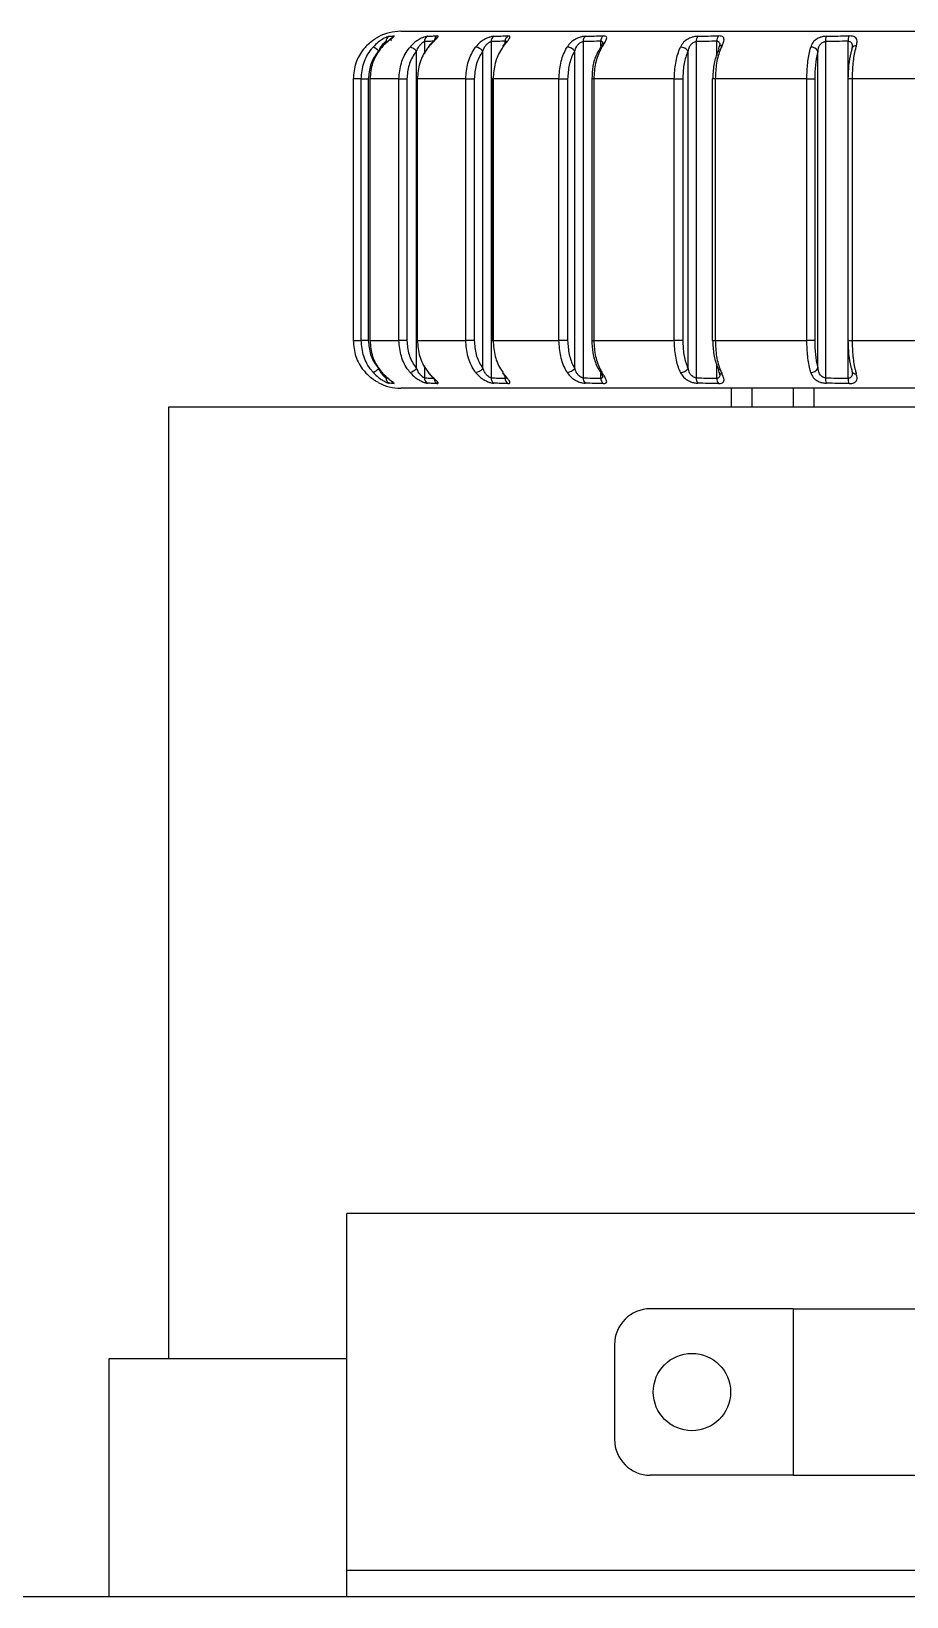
# Model space of a CAD drawing. Header units: millimetres. Extents: x -2889 to 8174, y 2447 to 8478.
# Drawn here: x 1563.32 to 1570.68, y 3400.42 to 3413.58 of the extents above; entities that cross this region are included whole.
import ezdxf

# ---------------------------------------------------------------- set-up
doc = ezdxf.new("R2010")
doc.units = ezdxf.units.MM

msp = doc.modelspace()

# ---------------------------------------------------------------- linework, layer by layer
at = {"color": 8, "linetype": 'Continuous', "lineweight": 25}
for p, q in [((1566.316, 3413.49), (1566.301, 3413.489)), ((1566.626, 3413.489), (1566.626, 3413.386)), ((1567.305, 3413.477), (1567.305, 3413.491)), ((1568.108, 3413.449), (1568.108, 3413.491)), ((1569.083, 3413.369), (1569.083, 3413.491)), ((1570.186, 3413.175), (1570.186, 3413.491)), ((1568.049, 3413.175), (1568.032, 3413.175)), ((1569.07, 3413.175), (1569.045, 3413.175)), ((1570.22, 3413.175), (1570.185, 3413.175)), ((1568.032, 3410.975), (1568.049, 3410.975)), ((1569.045, 3410.975), (1569.07, 3410.975)), ((1570.185, 3410.975), (1570.22, 3410.975)), ((1570.186, 3410.659), (1570.186, 3410.975)), ((1566.626, 3410.764), (1566.626, 3410.662)), ((1569.083, 3410.659), (1569.083, 3410.781)), ((1566.301, 3410.674), (1566.301, 3410.662)), ((1566.301, 3410.662), (1566.317, 3410.66)), ((1567.305, 3410.659), (1567.305, 3410.673)), ((1568.108, 3410.659), (1568.108, 3410.701))]:
    msp.add_line(p, q, dxfattribs=at)
at = {"color": 7, "linetype": 'Continuous', "lineweight": 25}
for p, q in [((1566.426, 3413.575), (1577.626, 3413.575)), ((1567.187, 3413.489), (1567.187, 3410.662)), ((1567.96, 3413.489), (1567.96, 3410.662)), ((1568.91, 3413.489), (1568.91, 3410.662)), ((1569.996, 3413.489), (1569.996, 3410.662)), ((1566.56, 3410.741), (1566.56, 3413.409)), ((1567.117, 3410.741), (1567.117, 3413.409)), ((1567.889, 3410.741), (1567.889, 3413.409)), ((1568.842, 3410.741), (1568.842, 3413.409)), ((1569.933, 3410.741), (1569.933, 3413.409)), ((1566.094, 3413.175), (1566.027, 3413.175)), ((1566.027, 3413.175), (1566.027, 3410.975)), ((1566.094, 3413.175), (1566.154, 3413.175)), ((1566.094, 3410.975), (1566.094, 3413.175)), ((1566.154, 3413.175), (1566.154, 3410.975)), ((1566.167, 3413.175), (1566.167, 3410.975)), ((1566.168, 3413.175), (1566.167, 3413.175)), ((1566.411, 3413.175), (1566.168, 3413.175)), ((1566.168, 3413.175), (1566.168, 3410.975)), ((1566.411, 3413.175), (1566.478, 3413.175)), ((1566.411, 3410.975), (1566.411, 3413.175)), ((1566.478, 3413.175), (1566.478, 3410.975)), ((1566.561, 3413.175), (1566.561, 3410.975)), ((1566.566, 3413.175), (1566.561, 3413.175)), ((1566.973, 3413.175), (1566.566, 3413.175)), ((1566.566, 3413.175), (1566.566, 3410.975)), ((1566.973, 3413.175), (1567.045, 3413.175)), ((1566.973, 3410.975), (1566.973, 3413.175)), ((1567.045, 3413.175), (1567.045, 3410.975)), ((1567.192, 3413.175), (1567.192, 3410.975)), ((1567.202, 3413.175), (1567.192, 3413.175)), ((1567.756, 3413.175), (1567.202, 3413.175)), ((1567.202, 3413.175), (1567.202, 3410.975)), ((1567.756, 3413.175), (1567.829, 3413.175)), ((1567.756, 3410.975), (1567.756, 3413.175)), ((1567.829, 3413.175), (1567.829, 3410.975)), ((1568.032, 3413.175), (1568.032, 3410.975)), ((1568.033, 3413.176), (1568.033, 3413.175)), ((1568.726, 3413.175), (1568.049, 3413.175)), ((1568.049, 3413.175), (1568.049, 3410.975)), ((1568.726, 3413.175), (1568.797, 3413.175)), ((1568.726, 3410.975), (1568.726, 3413.175)), ((1568.797, 3413.175), (1568.797, 3410.975)), ((1569.045, 3413.175), (1569.045, 3410.975)), ((1569.84, 3413.175), (1569.07, 3413.175)), ((1569.07, 3413.175), (1569.07, 3410.975)), ((1569.84, 3413.175), (1569.906, 3413.175)), ((1569.84, 3410.975), (1569.84, 3413.175)), ((1569.906, 3413.175), (1569.906, 3410.975)), ((1570.185, 3413.175), (1570.185, 3410.975)), ((1570.185, 3413.175), (1570.188, 3413.175)), ((1571.049, 3413.175), (1570.22, 3413.175)), ((1570.22, 3413.175), (1570.22, 3410.975)), ((1566.027, 3410.975), (1566.094, 3410.975)), ((1566.154, 3410.975), (1566.094, 3410.975)), ((1566.167, 3410.975), (1566.168, 3410.975)), ((1566.168, 3410.975), (1566.411, 3410.975)), ((1566.478, 3410.975), (1566.411, 3410.975)), ((1566.561, 3410.975), (1566.566, 3410.975)), ((1566.566, 3410.975), (1566.973, 3410.975)), ((1567.045, 3410.975), (1566.973, 3410.975)), ((1567.192, 3410.975), (1567.202, 3410.975)), ((1567.202, 3410.975), (1567.756, 3410.975)), ((1567.829, 3410.975), (1567.756, 3410.975)), ((1568.049, 3410.975), (1568.726, 3410.975)), ((1568.797, 3410.975), (1568.726, 3410.975)), ((1569.07, 3410.975), (1569.84, 3410.975)), ((1569.906, 3410.975), (1569.84, 3410.975)), ((1570.188, 3410.975), (1570.185, 3410.975)), ((1570.22, 3410.975), (1571.049, 3410.975)), ((1577.626, 3410.575), (1566.426, 3410.575)), ((1569.205, 3410.575), (1569.205, 3410.415)), ((1569.378, 3410.575), (1569.378, 3410.415)), ((1569.725, 3410.575), (1569.725, 3410.415)), ((1569.898, 3410.575), (1569.898, 3410.415)), ((1564.474, 3410.415), (1564.474, 3402.415)), ((1629.474, 3410.415), (1564.474, 3410.415)), ((1565.974, 3402.415), (1565.974, 3403.636)), ((1570.974, 3403.636), (1565.974, 3403.636)), ((1569.724, 3402.836), (1568.524, 3402.836)), ((1569.724, 3402.836), (1569.724, 3401.436)), ((1569.724, 3402.836), (1574.224, 3402.836)), ((1568.224, 3402.536), (1568.224, 3401.736)), ((1563.974, 3402.415), (1563.974, 3400.415)), ((1565.974, 3402.415), (1563.974, 3402.415)), ((1565.974, 3400.415), (1565.974, 3402.415)), ((1569.724, 3401.436), (1568.524, 3401.436)), ((1569.724, 3401.436), (1574.224, 3401.436)), ((1571.174, 3400.636), (1565.974, 3400.636)), ((1593.738, 3400.415), (1539.74, 3400.415))]:
    msp.add_line(p, q, dxfattribs=at)
at = {"color": 7, "linetype": 'Continuous', "lineweight": 25, "flags": 128}
msp.add_lwpolyline([(1566.665, 3410.697), (1566.666, 3410.696), (1566.67, 3410.695)], dxfattribs=at)
at = {"color": 7, "linetype": 'Continuous', "lineweight": 25}
msp.add_circle((1568.874, 3402.136), 0.325, dxfattribs=at)
for centre, radius, start, end in [((1566.426, 3413.175), 0.4, 90, 117.9537), ((1566.351, 3413.489), 0.0498, 117.258, 180.5731), ((1566.676, 3413.49), 0.0501, 120.0113, 181.624), ((1566.758, 3413.492), 0.0504, 118.9587, 181.1856), ((1567.238, 3413.491), 0.0514, 124.8726, 182.9477), ((1567.356, 3413.493), 0.0517, 123.7167, 182.3435), ((1568.015, 3413.493), 0.0551, 132.2716, 184.1777), ((1568.164, 3413.495), 0.0554, 130.9956, 183.4576), ((1568.975, 3413.494), 0.065, 142.679, 184.7853), ((1569.148, 3413.496), 0.065, 141.3033, 183.9972), ((1570.09, 3413.496), 0.0942, 156.3115, 184.2368), ((1570.28, 3413.497), 0.0935, 154.9357, 183.3972), ((1566.139, 3413.314), 0.14, 42.7831, 66.636), ((1566.48, 3413.339), 0.106, 41.1359, 76.4853), ((1567.044, 3413.348), 0.0949, 39.7648, 82.6281), ((1567.293, 3413.443), 0.0122, 83.2621, 138.8497), ((1567.821, 3413.357), 0.0857, 37.5279, 87.1057), ((1568.779, 3413.367), 0.0754, 33.825, 90.9085), ((1569.122, 3413.432), 0.0241, 158.1371, 211.4286), ((1569.877, 3413.379), 0.0635, 28.0884, 94.6212), ((1570.241, 3413.428), 0.024, 164.4034, 198.8122), ((1566.139, 3410.836), 0.14, 293.364, 317.2169), ((1566.48, 3410.811), 0.106, 283.5147, 318.8641), ((1567.044, 3410.802), 0.0949, 277.3719, 320.2352), ((1567.821, 3410.794), 0.0857, 272.8943, 322.4721), ((1568.779, 3410.783), 0.0754, 269.0915, 326.175), ((1569.122, 3410.718), 0.0243, 148.6654, 200.4907), ((1569.877, 3410.771), 0.0635, 265.3788, 331.9116), ((1570.241, 3410.723), 0.024, 161.221, 194.2574), ((1566.426, 3410.975), 0.4, 242.152, 270), ((1566.351, 3410.661), 0.0498, 179.4269, 242.742), ((1566.676, 3410.66), 0.0501, 178.376, 239.9887), ((1567.238, 3410.659), 0.0514, 177.0523, 235.1274), ((1567.293, 3410.707), 0.012, 219.0892, 276.933), ((1567.356, 3410.657), 0.0517, 177.6565, 236.2833), ((1568.015, 3410.658), 0.0551, 175.8223, 227.7284), ((1568.123, 3410.715), 0.0197, 215.1446, 277.0123), ((1568.164, 3410.656), 0.0554, 176.5424, 229.0044), ((1568.975, 3410.656), 0.065, 175.2147, 217.321), ((1569.148, 3410.654), 0.065, 176.0028, 218.6967), ((1570.09, 3410.655), 0.0942, 175.7632, 203.6885), ((1570.28, 3410.653), 0.0935, 176.6028, 205.0643), ((1568.524, 3402.536), 0.3, 90, 180), ((1568.524, 3401.736), 0.3, 180, 270)]:
    msp.add_arc(centre, radius, start, end, dxfattribs=at)
at = {"color": 8, "linetype": 'Continuous', "lineweight": 25}
for centre, radius, start, end in [((1566.392, 3413.492), 0.0492, 116.008, 146.2449), ((1568.123, 3413.435), 0.0197, 82.9695, 145.0505), ((1569.123, 3413.427), 0.0277, 82.4255, 149.5162), ((1570.251, 3413.419), 0.0357, 82.5855, 155.8359), ((1566.392, 3410.658), 0.0491, 217.4215, 244.0034), ((1566.757, 3410.657), 0.0493, 187.5928, 241.5106), ((1569.124, 3410.723), 0.0282, 210.1851, 276.6981), ((1570.251, 3410.731), 0.0355, 203.0319, 277.53)]:
    msp.add_arc(centre, radius, start, end, dxfattribs=at)
at = {"color": 7, "linetype": 'Continuous', "lineweight": 25}
for points, knots in [([(1566.141, 3413.455), (1566.141, 3413.456), (1566.155, 3413.469), (1566.179, 3413.491), (1566.211, 3413.513), (1566.231, 3413.524), (1566.237, 3413.528), (1566.239, 3413.528)], [0, 0, 0, 0, 0.023938, 0.421378, 0.692824, 0.936796, 1, 1, 1, 1]), ([(1566.328, 3413.534), (1566.326, 3413.533), (1566.322, 3413.532), (1566.311, 3413.528), (1566.294, 3413.52), (1566.271, 3413.508), (1566.232, 3413.481), (1566.208, 3413.456), (1566.195, 3413.442)], [0, 0, 0, 0, 0.092122, 0.262386, 0.269354, 0.484813, 0.707237, 1, 1, 1, 1]), ([(1566.242, 3413.409), (1566.247, 3413.421), (1566.257, 3413.441), (1566.274, 3413.465), (1566.288, 3413.48), (1566.295, 3413.486), (1566.299, 3413.488), (1566.3, 3413.488), (1566.301, 3413.489)], [0, 0, 0, 0, 0.33643, 0.567354, 0.768814, 0.881315, 0.92256, 1, 1, 1, 1]), ([(1566.344, 3413.494), (1566.345, 3413.497), (1566.345, 3413.503), (1566.348, 3413.512), (1566.353, 3413.519), (1566.356, 3413.522), (1566.357, 3413.523), (1566.357, 3413.523), (1566.354, 3413.521), (1566.348, 3413.516), (1566.334, 3413.505), (1566.31, 3413.485), (1566.286, 3413.464), (1566.273, 3413.448), (1566.27, 3413.445)], [0, 0, 0, 0, 0.038064, 0.101183, 0.151494, 0.185546, 0.213928, 0.248421, 0.298693, 0.376202, 0.497422, 0.677134, 0.928324, 1, 1, 1, 1]), ([(1566.28, 3413.455), (1566.28, 3413.456), (1566.294, 3413.469), (1566.317, 3413.491), (1566.345, 3413.513), (1566.363, 3413.527), (1566.374, 3413.535), (1566.372, 3413.536), (1566.371, 3413.536)], [0, 0, 0, 0, 0.017221, 0.303134, 0.498408, 0.673919, 0.839322, 1, 1, 1, 1]), ([(1566.328, 3413.534), (1566.335, 3413.534), (1566.35, 3413.536), (1566.364, 3413.536), (1566.371, 3413.536)], [0, 0, 0, 0, 0.502163, 1, 1, 1, 1]), ([(1566.651, 3413.534), (1566.648, 3413.533), (1566.64, 3413.532), (1566.627, 3413.528), (1566.606, 3413.52), (1566.581, 3413.508), (1566.54, 3413.481), (1566.518, 3413.456), (1566.505, 3413.442)], [0, 0, 0, 0, 0.092122, 0.262386, 0.269354, 0.484813, 0.707237, 1, 1, 1, 1]), ([(1566.56, 3413.409), (1566.565, 3413.421), (1566.575, 3413.441), (1566.593, 3413.465), (1566.608, 3413.48), (1566.617, 3413.486), (1566.623, 3413.488), (1566.625, 3413.488), (1566.626, 3413.489)], [0, 0, 0, 0, 0.33643, 0.567354, 0.768814, 0.881315, 0.92256, 1, 1, 1, 1]), ([(1566.707, 3413.491), (1566.694, 3413.491), (1566.667, 3413.491), (1566.64, 3413.489), (1566.626, 3413.489)], [0, 0, 0, 0, 0.497895, 1, 1, 1, 1]), ([(1566.651, 3413.534), (1566.665, 3413.534), (1566.692, 3413.536), (1566.72, 3413.536), (1566.733, 3413.536)], [0, 0, 0, 0, 0.502163, 1, 1, 1, 1]), ([(1566.718, 3413.509), (1566.718, 3413.509), (1566.718, 3413.509), (1566.717, 3413.508), (1566.714, 3413.504), (1566.705, 3413.495), (1566.689, 3413.479), (1566.671, 3413.461), (1566.66, 3413.446), (1566.657, 3413.443)], [0, 0, 0, 0, 0.004227, 0.070623, 0.166868, 0.315231, 0.541887, 0.889456, 1, 1, 1, 1]), ([(1566.67, 3413.455), (1566.671, 3413.456), (1566.683, 3413.469), (1566.704, 3413.491), (1566.727, 3413.513), (1566.739, 3413.527), (1566.743, 3413.535), (1566.737, 3413.536), (1566.733, 3413.536)], [0, 0, 0, 0, 0.017221, 0.303134, 0.498408, 0.673919, 0.839322, 1, 1, 1, 1]), ([(1567.209, 3413.534), (1567.205, 3413.533), (1567.194, 3413.532), (1567.178, 3413.528), (1567.156, 3413.52), (1567.129, 3413.508), (1567.089, 3413.481), (1567.068, 3413.456), (1567.056, 3413.442)], [0, 0, 0, 0, 0.092122, 0.262386, 0.269354, 0.484813, 0.707237, 1, 1, 1, 1]), ([(1567.117, 3413.409), (1567.122, 3413.421), (1567.13, 3413.441), (1567.148, 3413.465), (1567.165, 3413.48), (1567.176, 3413.486), (1567.182, 3413.488), (1567.185, 3413.488), (1567.187, 3413.489)], [0, 0, 0, 0, 0.33643, 0.567354, 0.768814, 0.881315, 0.92256, 1, 1, 1, 1]), ([(1567.305, 3413.491), (1567.285, 3413.491), (1567.246, 3413.491), (1567.207, 3413.489), (1567.187, 3413.489)], [0, 0, 0, 0, 0.497895, 1, 1, 1, 1]), ([(1567.209, 3413.534), (1567.229, 3413.534), (1567.269, 3413.536), (1567.308, 3413.536), (1567.328, 3413.536)], [0, 0, 0, 0, 0.502163, 1, 1, 1, 1]), ([(1567.316, 3413.494), (1567.316, 3413.494), (1567.317, 3413.494), (1567.315, 3413.492), (1567.311, 3413.486), (1567.301, 3413.473), (1567.291, 3413.461), (1567.284, 3413.452), (1567.284, 3413.451)], [0, 0, 0, 0, 0.030554, 0.155348, 0.310894, 0.562184, 0.955221, 1, 1, 1, 1]), ([(1567.294, 3413.455), (1567.295, 3413.456), (1567.306, 3413.469), (1567.323, 3413.491), (1567.34, 3413.513), (1567.346, 3413.527), (1567.343, 3413.535), (1567.333, 3413.536), (1567.328, 3413.536)], [0, 0, 0, 0, 0.017221, 0.303134, 0.498408, 0.673919, 0.839322, 1, 1, 1, 1]), ([(1567.977, 3413.534), (1567.973, 3413.533), (1567.959, 3413.532), (1567.942, 3413.528), (1567.918, 3413.52), (1567.89, 3413.508), (1567.853, 3413.481), (1567.835, 3413.456), (1567.825, 3413.442)], [0, 0, 0, 0, 0.092122, 0.262386, 0.269354, 0.484813, 0.707237, 1, 1, 1, 1]), ([(1567.889, 3413.409), (1567.893, 3413.421), (1567.9, 3413.441), (1567.917, 3413.465), (1567.934, 3413.48), (1567.946, 3413.486), (1567.954, 3413.488), (1567.957, 3413.488), (1567.96, 3413.489)], [0, 0, 0, 0, 0.33643, 0.567354, 0.768814, 0.881315, 0.92256, 1, 1, 1, 1]), ([(1568.108, 3413.491), (1568.084, 3413.491), (1568.034, 3413.491), (1567.984, 3413.489), (1567.96, 3413.489)], [0, 0, 0, 0, 0.497895, 1, 1, 1, 1]), ([(1567.977, 3413.534), (1568.003, 3413.534), (1568.053, 3413.536), (1568.102, 3413.536), (1568.127, 3413.536)], [0, 0, 0, 0, 0.502163, 1, 1, 1, 1]), ([(1568.125, 3413.455), (1568.126, 3413.456), (1568.135, 3413.469), (1568.148, 3413.491), (1568.158, 3413.513), (1568.158, 3413.527), (1568.148, 3413.535), (1568.134, 3413.536), (1568.127, 3413.536)], [0, 0, 0, 0, 0.017221, 0.303134, 0.498408, 0.673919, 0.839322, 1, 1, 1, 1]), ([(1568.923, 3413.534), (1568.917, 3413.533), (1568.902, 3413.532), (1568.884, 3413.528), (1568.86, 3413.52), (1568.833, 3413.508), (1568.799, 3413.481), (1568.785, 3413.456), (1568.778, 3413.442)], [0, 0, 0, 0, 0.092122, 0.262386, 0.269354, 0.484813, 0.707237, 1, 1, 1, 1]), ([(1568.842, 3413.409), (1568.845, 3413.421), (1568.85, 3413.441), (1568.866, 3413.465), (1568.882, 3413.48), (1568.895, 3413.486), (1568.903, 3413.488), (1568.907, 3413.488), (1568.91, 3413.489)], [0, 0, 0, 0, 0.33643, 0.567354, 0.768814, 0.881315, 0.92256, 1, 1, 1, 1]), ([(1569.083, 3413.491), (1569.054, 3413.491), (1568.997, 3413.491), (1568.939, 3413.489), (1568.91, 3413.489)], [0, 0, 0, 0, 0.497895, 1, 1, 1, 1]), ([(1568.923, 3413.534), (1568.952, 3413.534), (1569.01, 3413.536), (1569.068, 3413.536), (1569.097, 3413.536)], [0, 0, 0, 0, 0.502163, 1, 1, 1, 1]), ([(1569.127, 3413.455), (1569.127, 3413.456), (1569.134, 3413.469), (1569.143, 3413.491), (1569.145, 3413.513), (1569.138, 3413.527), (1569.123, 3413.535), (1569.106, 3413.536), (1569.097, 3413.536)], [0, 0, 0, 0, 0.017221, 0.303134, 0.498408, 0.673919, 0.839322, 1, 1, 1, 1]), ([(1570.004, 3413.534), (1569.998, 3413.533), (1569.981, 3413.532), (1569.963, 3413.528), (1569.94, 3413.52), (1569.915, 3413.508), (1569.887, 3413.481), (1569.877, 3413.456), (1569.872, 3413.442)], [0, 0, 0, 0, 0.092122, 0.262386, 0.269354, 0.484813, 0.707237, 1, 1, 1, 1]), ([(1569.933, 3413.409), (1569.935, 3413.421), (1569.939, 3413.441), (1569.952, 3413.465), (1569.967, 3413.48), (1569.98, 3413.486), (1569.989, 3413.488), (1569.993, 3413.488), (1569.996, 3413.489)], [0, 0, 0, 0, 0.33643, 0.567354, 0.768814, 0.881315, 0.92256, 1, 1, 1, 1]), ([(1570.186, 3413.491), (1570.155, 3413.491), (1570.091, 3413.491), (1570.028, 3413.489), (1569.996, 3413.489)], [0, 0, 0, 0, 0.497895, 1, 1, 1, 1]), ([(1570.004, 3413.534), (1570.036, 3413.534), (1570.1, 3413.536), (1570.163, 3413.536), (1570.195, 3413.536)], [0, 0, 0, 0, 0.502163, 1, 1, 1, 1]), ([(1570.255, 3413.455), (1570.256, 3413.456), (1570.26, 3413.469), (1570.264, 3413.491), (1570.258, 3413.513), (1570.245, 3413.527), (1570.224, 3413.535), (1570.205, 3413.536), (1570.195, 3413.536)], [0, 0, 0, 0, 0.017221, 0.303134, 0.498408, 0.673919, 0.839322, 1, 1, 1, 1]), ([(1566.141, 3413.455), (1566.132, 3413.445), (1566.092, 3413.402), (1566.04, 3413.31), (1566.031, 3413.22), (1566.027, 3413.175)], [0, 0, 0, 0, 0.129122, 0.56456, 1, 1, 1, 1]), ([(1566.094, 3413.175), (1566.099, 3413.22), (1566.107, 3413.31), (1566.156, 3413.397), (1566.19, 3413.437), (1566.195, 3413.442)], [0, 0, 0, 0, 0.460321, 0.920593, 1, 1, 1, 1]), ([(1566.242, 3413.409), (1566.237, 3413.404), (1566.208, 3413.369), (1566.165, 3413.293), (1566.158, 3413.214), (1566.154, 3413.175)], [0, 0, 0, 0, 0.079415, 0.539702, 1, 1, 1, 1]), ([(1566.28, 3413.455), (1566.271, 3413.445), (1566.233, 3413.402), (1566.181, 3413.31), (1566.172, 3413.22), (1566.168, 3413.175)], [0, 0, 0, 0, 0.129122, 0.56456, 1, 1, 1, 1]), ([(1566.411, 3413.175), (1566.415, 3413.22), (1566.423, 3413.31), (1566.469, 3413.397), (1566.5, 3413.437), (1566.505, 3413.442)], [0, 0, 0, 0, 0.460321, 0.920593, 1, 1, 1, 1]), ([(1566.56, 3413.409), (1566.556, 3413.404), (1566.529, 3413.369), (1566.489, 3413.293), (1566.482, 3413.214), (1566.478, 3413.175)], [0, 0, 0, 0, 0.0794151, 0.5397016, 1, 1, 1, 1]), ([(1566.67, 3413.455), (1566.662, 3413.445), (1566.626, 3413.402), (1566.578, 3413.31), (1566.57, 3413.22), (1566.566, 3413.175)], [0, 0, 0, 0, 0.1291217, 0.5645604, 1, 1, 1, 1]), ([(1566.973, 3413.175), (1566.977, 3413.22), (1566.984, 3413.31), (1567.025, 3413.397), (1567.052, 3413.437), (1567.056, 3413.442)], [0, 0, 0, 0, 0.460321, 0.920593, 1, 1, 1, 1]), ([(1567.117, 3413.409), (1567.114, 3413.404), (1567.089, 3413.369), (1567.054, 3413.293), (1567.048, 3413.214), (1567.045, 3413.175)], [0, 0, 0, 0, 0.079415, 0.539702, 1, 1, 1, 1]), ([(1567.294, 3413.455), (1567.287, 3413.445), (1567.255, 3413.402), (1567.213, 3413.31), (1567.206, 3413.22), (1567.202, 3413.175)], [0, 0, 0, 0, 0.129122, 0.56456, 1, 1, 1, 1]), ([(1567.756, 3413.175), (1567.759, 3413.22), (1567.765, 3413.31), (1567.799, 3413.397), (1567.822, 3413.437), (1567.825, 3413.442)], [0, 0, 0, 0, 0.460321, 0.920593, 1, 1, 1, 1]), ([(1567.889, 3413.409), (1567.886, 3413.404), (1567.866, 3413.369), (1567.837, 3413.293), (1567.832, 3413.214), (1567.829, 3413.175)], [0, 0, 0, 0, 0.0794151, 0.5397016, 1, 1, 1, 1]), ([(1568.109, 3413.445), (1568.096, 3413.425), (1568.066, 3413.378), (1568.038, 3413.284), (1568.035, 3413.211), (1568.033, 3413.176)], [0, 0, 0, 0, 0.264443, 0.641687, 1, 1, 1, 1]), ([(1568.125, 3413.455), (1568.119, 3413.445), (1568.093, 3413.402), (1568.058, 3413.31), (1568.052, 3413.22), (1568.049, 3413.175)], [0, 0, 0, 0, 0.129122, 0.56456, 1, 1, 1, 1]), ([(1568.125, 3413.478), (1568.125, 3413.478), (1568.125, 3413.479), (1568.124, 3413.475), (1568.119, 3413.466), (1568.113, 3413.457), (1568.108, 3413.449), (1568.107, 3413.447)], [0, 0, 0, 0, 0.0818402, 0.260284, 0.5092758, 0.8777758, 1, 1, 1, 1]), ([(1568.726, 3413.175), (1568.728, 3413.22), (1568.733, 3413.31), (1568.758, 3413.397), (1568.775, 3413.437), (1568.778, 3413.442)], [0, 0, 0, 0, 0.460321, 0.920593, 1, 1, 1, 1]), ([(1568.842, 3413.409), (1568.839, 3413.404), (1568.824, 3413.369), (1568.802, 3413.293), (1568.799, 3413.214), (1568.797, 3413.175)], [0, 0, 0, 0, 0.079415, 0.539702, 1, 1, 1, 1]), ([(1569.051, 3413.175), (1569.053, 3413.214), (1569.057, 3413.293), (1569.08, 3413.374), (1569.097, 3413.411), (1569.101, 3413.42)], [0, 0, 0, 0, 0.435439, 0.870878, 1, 1, 1, 1]), ([(1569.127, 3413.455), (1569.123, 3413.445), (1569.103, 3413.402), (1569.077, 3413.31), (1569.072, 3413.22), (1569.07, 3413.175)], [0, 0, 0, 0, 0.129122, 0.56456, 1, 1, 1, 1]), ([(1569.108, 3413.463), (1569.108, 3413.463), (1569.108, 3413.463), (1569.107, 3413.459), (1569.104, 3413.452), (1569.101, 3413.445), (1569.099, 3413.441)], [0, 0, 0, 0, 0.079625, 0.371848, 0.708974, 1, 1, 1, 1]), ([(1569.84, 3413.175), (1569.841, 3413.22), (1569.844, 3413.31), (1569.86, 3413.397), (1569.871, 3413.437), (1569.872, 3413.442)], [0, 0, 0, 0, 0.460321, 0.920593, 1, 1, 1, 1]), ([(1569.933, 3413.409), (1569.932, 3413.404), (1569.923, 3413.369), (1569.909, 3413.293), (1569.907, 3413.214), (1569.906, 3413.175)], [0, 0, 0, 0, 0.079415, 0.539702, 1, 1, 1, 1]), ([(1570.188, 3413.175), (1570.189, 3413.214), (1570.191, 3413.293), (1570.206, 3413.374), (1570.216, 3413.411), (1570.219, 3413.42)], [0, 0, 0, 0, 0.435439, 0.870878, 1, 1, 1, 1]), ([(1570.221, 3413.447), (1570.221, 3413.447), (1570.221, 3413.446), (1570.22, 3413.44), (1570.218, 3413.435), (1570.218, 3413.434)], [0, 0, 0, 0, 0.3434987, 0.8890004, 1, 1, 1, 1]), ([(1570.255, 3413.455), (1570.253, 3413.445), (1570.241, 3413.402), (1570.224, 3413.31), (1570.222, 3413.22), (1570.22, 3413.175)], [0, 0, 0, 0, 0.129122, 0.56456, 1, 1, 1, 1]), ([(1566.027, 3410.975), (1566.031, 3410.93), (1566.04, 3410.84), (1566.092, 3410.748), (1566.132, 3410.705), (1566.141, 3410.695)], [0, 0, 0, 0, 0.43544, 0.870878, 1, 1, 1, 1]), ([(1566.195, 3410.708), (1566.19, 3410.714), (1566.156, 3410.753), (1566.107, 3410.841), (1566.099, 3410.93), (1566.094, 3410.975)], [0, 0, 0, 0, 0.079407, 0.539679, 1, 1, 1, 1]), ([(1566.154, 3410.975), (1566.158, 3410.936), (1566.165, 3410.857), (1566.208, 3410.781), (1566.237, 3410.746), (1566.242, 3410.741)], [0, 0, 0, 0, 0.460298, 0.920585, 1, 1, 1, 1]), ([(1566.168, 3410.975), (1566.172, 3410.93), (1566.181, 3410.84), (1566.233, 3410.748), (1566.271, 3410.705), (1566.28, 3410.695)], [0, 0, 0, 0, 0.43544, 0.870878, 1, 1, 1, 1]), ([(1566.505, 3410.708), (1566.5, 3410.714), (1566.469, 3410.753), (1566.423, 3410.841), (1566.415, 3410.93), (1566.411, 3410.975)], [0, 0, 0, 0, 0.0794067, 0.5396787, 1, 1, 1, 1]), ([(1566.478, 3410.975), (1566.482, 3410.936), (1566.489, 3410.857), (1566.529, 3410.781), (1566.556, 3410.746), (1566.56, 3410.741)], [0, 0, 0, 0, 0.4602984, 0.9205849, 1, 1, 1, 1]), ([(1566.566, 3410.975), (1566.57, 3410.93), (1566.578, 3410.84), (1566.626, 3410.748), (1566.662, 3410.705), (1566.67, 3410.695)], [0, 0, 0, 0, 0.43544, 0.870878, 1, 1, 1, 1]), ([(1567.056, 3410.708), (1567.052, 3410.714), (1567.025, 3410.753), (1566.984, 3410.841), (1566.977, 3410.93), (1566.973, 3410.975)], [0, 0, 0, 0, 0.079407, 0.539679, 1, 1, 1, 1]), ([(1567.045, 3410.975), (1567.048, 3410.936), (1567.054, 3410.857), (1567.089, 3410.781), (1567.114, 3410.746), (1567.117, 3410.741)], [0, 0, 0, 0, 0.4602984, 0.9205849, 1, 1, 1, 1]), ([(1567.202, 3410.975), (1567.206, 3410.93), (1567.213, 3410.84), (1567.255, 3410.748), (1567.287, 3410.705), (1567.294, 3410.695)], [0, 0, 0, 0, 0.43544, 0.870878, 1, 1, 1, 1]), ([(1567.825, 3410.708), (1567.822, 3410.714), (1567.799, 3410.753), (1567.765, 3410.841), (1567.759, 3410.93), (1567.756, 3410.975)], [0, 0, 0, 0, 0.079407, 0.539679, 1, 1, 1, 1]), ([(1567.829, 3410.975), (1567.832, 3410.936), (1567.837, 3410.857), (1567.866, 3410.781), (1567.886, 3410.746), (1567.889, 3410.741)], [0, 0, 0, 0, 0.460298, 0.920585, 1, 1, 1, 1]), ([(1568.033, 3410.975), (1568.033, 3410.968), (1568.032, 3410.924), (1568.045, 3410.843), (1568.073, 3410.754), (1568.103, 3410.714), (1568.114, 3410.7)], [0, 0, 0, 0, 0.067907, 0.432956, 0.803842, 1, 1, 1, 1]), ([(1568.049, 3410.975), (1568.052, 3410.93), (1568.058, 3410.84), (1568.093, 3410.748), (1568.119, 3410.705), (1568.125, 3410.695)], [0, 0, 0, 0, 0.43544, 0.870878, 1, 1, 1, 1]), ([(1568.778, 3410.708), (1568.775, 3410.714), (1568.758, 3410.753), (1568.733, 3410.841), (1568.728, 3410.93), (1568.726, 3410.975)], [0, 0, 0, 0, 0.079407, 0.539679, 1, 1, 1, 1]), ([(1568.797, 3410.975), (1568.799, 3410.936), (1568.802, 3410.857), (1568.824, 3410.781), (1568.839, 3410.746), (1568.842, 3410.741)], [0, 0, 0, 0, 0.460298, 0.920585, 1, 1, 1, 1]), ([(1569.101, 3410.73), (1569.097, 3410.739), (1569.08, 3410.776), (1569.057, 3410.857), (1569.053, 3410.936), (1569.051, 3410.975)], [0, 0, 0, 0, 0.129122, 0.564561, 1, 1, 1, 1]), ([(1569.07, 3410.975), (1569.072, 3410.93), (1569.077, 3410.84), (1569.103, 3410.748), (1569.123, 3410.705), (1569.127, 3410.695)], [0, 0, 0, 0, 0.43544, 0.870878, 1, 1, 1, 1]), ([(1569.872, 3410.708), (1569.871, 3410.714), (1569.86, 3410.753), (1569.844, 3410.841), (1569.841, 3410.93), (1569.84, 3410.975)], [0, 0, 0, 0, 0.079407, 0.539679, 1, 1, 1, 1]), ([(1569.906, 3410.975), (1569.907, 3410.936), (1569.909, 3410.857), (1569.923, 3410.781), (1569.932, 3410.746), (1569.933, 3410.741)], [0, 0, 0, 0, 0.4602984, 0.9205849, 1, 1, 1, 1]), ([(1570.219, 3410.73), (1570.216, 3410.739), (1570.206, 3410.776), (1570.191, 3410.857), (1570.189, 3410.936), (1570.188, 3410.975)], [0, 0, 0, 0, 0.129122, 0.564561, 1, 1, 1, 1]), ([(1570.22, 3410.975), (1570.222, 3410.93), (1570.224, 3410.84), (1570.241, 3410.748), (1570.253, 3410.705), (1570.255, 3410.695)], [0, 0, 0, 0, 0.43544, 0.870878, 1, 1, 1, 1]), ([(1566.301, 3410.662), (1566.3, 3410.662), (1566.298, 3410.663), (1566.294, 3410.666), (1566.286, 3410.672), (1566.274, 3410.686), (1566.257, 3410.709), (1566.248, 3410.729), (1566.242, 3410.741)], [0, 0, 0, 0, 0.1118268, 0.132687, 0.2752303, 0.4389941, 0.6407604, 1, 1, 1, 1]), ([(1566.626, 3410.662), (1566.624, 3410.662), (1566.622, 3410.663), (1566.615, 3410.666), (1566.606, 3410.672), (1566.592, 3410.686), (1566.575, 3410.709), (1566.566, 3410.729), (1566.56, 3410.741)], [0, 0, 0, 0, 0.1118268, 0.132687, 0.2752303, 0.4389941, 0.6407604, 1, 1, 1, 1]), ([(1567.187, 3410.662), (1567.184, 3410.662), (1567.181, 3410.663), (1567.173, 3410.666), (1567.162, 3410.672), (1567.148, 3410.686), (1567.131, 3410.709), (1567.123, 3410.729), (1567.117, 3410.741)], [0, 0, 0, 0, 0.111827, 0.132687, 0.27523, 0.438994, 0.64076, 1, 1, 1, 1]), ([(1567.96, 3410.662), (1567.956, 3410.662), (1567.952, 3410.663), (1567.943, 3410.666), (1567.932, 3410.672), (1567.917, 3410.686), (1567.9, 3410.709), (1567.893, 3410.729), (1567.889, 3410.741)], [0, 0, 0, 0, 0.111827, 0.132687, 0.27523, 0.438994, 0.64076, 1, 1, 1, 1]), ([(1568.91, 3410.662), (1568.906, 3410.662), (1568.901, 3410.663), (1568.891, 3410.666), (1568.88, 3410.672), (1568.865, 3410.686), (1568.851, 3410.709), (1568.845, 3410.729), (1568.842, 3410.741)], [0, 0, 0, 0, 0.111827, 0.132687, 0.27523, 0.438994, 0.64076, 1, 1, 1, 1]), ([(1569.996, 3410.662), (1569.992, 3410.662), (1569.987, 3410.663), (1569.977, 3410.666), (1569.965, 3410.672), (1569.952, 3410.686), (1569.939, 3410.709), (1569.936, 3410.729), (1569.933, 3410.741)], [0, 0, 0, 0, 0.111827, 0.132687, 0.27523, 0.438994, 0.64076, 1, 1, 1, 1]), ([(1566.239, 3410.622), (1566.232, 3410.626), (1566.215, 3410.635), (1566.179, 3410.659), (1566.155, 3410.682), (1566.141, 3410.695)], [0, 0, 0, 0, 0.280286, 0.581743, 1, 1, 1, 1]), ([(1566.195, 3410.708), (1566.195, 3410.707), (1566.209, 3410.692), (1566.234, 3410.669), (1566.269, 3410.644), (1566.296, 3410.629), (1566.318, 3410.619), (1566.325, 3410.618), (1566.328, 3410.617)], [0, 0, 0, 0, 0.017352, 0.313761, 0.508689, 0.681484, 0.843326, 1, 1, 1, 1]), ([(1566.28, 3410.695), (1566.285, 3410.689), (1566.301, 3410.672), (1566.325, 3410.652), (1566.345, 3410.636), (1566.354, 3410.63), (1566.357, 3410.627), (1566.357, 3410.627), (1566.357, 3410.628)], [0, 0, 0, 0, 0.163742, 0.526121, 0.755737, 0.889029, 0.977813, 1, 1, 1, 1]), ([(1566.371, 3410.614), (1566.371, 3410.614), (1566.374, 3410.614), (1566.368, 3410.621), (1566.348, 3410.635), (1566.317, 3410.659), (1566.293, 3410.682), (1566.28, 3410.695)], [0, 0, 0, 0, 0.096023, 0.272505, 0.481898, 0.698908, 1, 1, 1, 1]), ([(1566.371, 3410.614), (1566.364, 3410.614), (1566.35, 3410.615), (1566.335, 3410.616), (1566.328, 3410.617)], [0, 0, 0, 0, 0.497837, 1, 1, 1, 1]), ([(1566.505, 3410.708), (1566.506, 3410.707), (1566.518, 3410.692), (1566.542, 3410.669), (1566.579, 3410.644), (1566.609, 3410.629), (1566.635, 3410.619), (1566.646, 3410.618), (1566.651, 3410.617)], [0, 0, 0, 0, 0.017352, 0.313761, 0.508689, 0.681484, 0.843326, 1, 1, 1, 1]), ([(1566.733, 3410.614), (1566.72, 3410.614), (1566.692, 3410.615), (1566.665, 3410.616), (1566.651, 3410.617)], [0, 0, 0, 0, 0.497837, 1, 1, 1, 1]), ([(1566.665, 3410.698), (1566.67, 3410.692), (1566.678, 3410.682), (1566.686, 3410.675), (1566.689, 3410.672)], [0, 0, 0, 0, 0.61588, 1, 1, 1, 1]), ([(1566.733, 3410.614), (1566.736, 3410.614), (1566.742, 3410.614), (1566.742, 3410.621), (1566.729, 3410.635), (1566.704, 3410.659), (1566.682, 3410.682), (1566.67, 3410.695)], [0, 0, 0, 0, 0.096023, 0.272505, 0.481898, 0.698908, 1, 1, 1, 1]), ([(1566.689, 3410.672), (1566.693, 3410.667), (1566.703, 3410.657), (1566.712, 3410.648), (1566.717, 3410.642), (1566.718, 3410.641), (1566.718, 3410.641)], [0, 0, 0, 0, 0.328307, 0.661118, 0.866821, 1, 1, 1, 1]), ([(1567.056, 3410.708), (1567.057, 3410.707), (1567.068, 3410.692), (1567.091, 3410.669), (1567.127, 3410.644), (1567.158, 3410.629), (1567.188, 3410.619), (1567.202, 3410.618), (1567.209, 3410.617)], [0, 0, 0, 0, 0.017352, 0.313761, 0.508689, 0.681484, 0.843326, 1, 1, 1, 1]), ([(1567.187, 3410.662), (1567.207, 3410.661), (1567.246, 3410.66), (1567.285, 3410.659), (1567.305, 3410.659)], [0, 0, 0, 0, 0.502105, 1, 1, 1, 1]), ([(1567.328, 3410.614), (1567.308, 3410.614), (1567.269, 3410.615), (1567.229, 3410.616), (1567.209, 3410.617)], [0, 0, 0, 0, 0.497837, 1, 1, 1, 1]), ([(1567.283, 3410.7), (1567.288, 3410.695), (1567.297, 3410.682), (1567.309, 3410.668), (1567.315, 3410.659), (1567.317, 3410.656), (1567.316, 3410.656), (1567.316, 3410.656)], [0, 0, 0, 0, 0.266704, 0.618112, 0.833697, 0.971376, 1, 1, 1, 1]), ([(1567.328, 3410.614), (1567.331, 3410.614), (1567.34, 3410.614), (1567.347, 3410.621), (1567.342, 3410.635), (1567.323, 3410.659), (1567.305, 3410.682), (1567.294, 3410.695)], [0, 0, 0, 0, 0.096023, 0.272505, 0.481898, 0.698908, 1, 1, 1, 1]), ([(1567.825, 3410.708), (1567.826, 3410.707), (1567.835, 3410.692), (1567.855, 3410.669), (1567.889, 3410.644), (1567.92, 3410.629), (1567.952, 3410.619), (1567.969, 3410.618), (1567.977, 3410.617)], [0, 0, 0, 0, 0.017352, 0.313761, 0.508689, 0.681484, 0.843326, 1, 1, 1, 1]), ([(1567.96, 3410.662), (1567.984, 3410.661), (1568.034, 3410.66), (1568.084, 3410.659), (1568.108, 3410.659)], [0, 0, 0, 0, 0.502105, 1, 1, 1, 1]), ([(1568.127, 3410.614), (1568.102, 3410.614), (1568.053, 3410.615), (1568.003, 3410.616), (1567.977, 3410.617)], [0, 0, 0, 0, 0.497837, 1, 1, 1, 1]), ([(1568.107, 3410.704), (1568.11, 3410.699), (1568.117, 3410.688), (1568.123, 3410.678), (1568.125, 3410.672), (1568.125, 3410.672), (1568.125, 3410.672)], [0, 0, 0, 0, 0.322603, 0.683483, 0.90149, 1, 1, 1, 1]), ([(1568.127, 3410.614), (1568.131, 3410.614), (1568.144, 3410.614), (1568.157, 3410.621), (1568.159, 3410.635), (1568.149, 3410.659), (1568.134, 3410.682), (1568.125, 3410.695)], [0, 0, 0, 0, 0.096023, 0.272505, 0.481898, 0.698908, 1, 1, 1, 1]), ([(1568.778, 3410.708), (1568.778, 3410.707), (1568.785, 3410.692), (1568.801, 3410.669), (1568.832, 3410.644), (1568.862, 3410.629), (1568.894, 3410.619), (1568.913, 3410.618), (1568.923, 3410.617)], [0, 0, 0, 0, 0.017352, 0.313761, 0.508689, 0.681484, 0.843326, 1, 1, 1, 1]), ([(1568.91, 3410.662), (1568.939, 3410.661), (1568.997, 3410.66), (1569.054, 3410.659), (1569.083, 3410.659)], [0, 0, 0, 0, 0.502105, 1, 1, 1, 1]), ([(1569.097, 3410.614), (1569.068, 3410.614), (1569.01, 3410.615), (1568.952, 3410.616), (1568.923, 3410.617)], [0, 0, 0, 0, 0.497837, 1, 1, 1, 1]), ([(1569.097, 3410.614), (1569.102, 3410.614), (1569.117, 3410.614), (1569.135, 3410.621), (1569.145, 3410.635), (1569.143, 3410.659), (1569.133, 3410.682), (1569.127, 3410.695)], [0, 0, 0, 0, 0.096023, 0.272505, 0.481898, 0.698908, 1, 1, 1, 1]), ([(1569.099, 3410.709), (1569.101, 3410.705), (1569.106, 3410.696), (1569.108, 3410.688), (1569.108, 3410.688), (1569.108, 3410.688)], [0, 0, 0, 0, 0.3919213, 0.7623513, 1, 1, 1, 1]), ([(1569.872, 3410.708), (1569.872, 3410.707), (1569.877, 3410.692), (1569.888, 3410.669), (1569.914, 3410.644), (1569.942, 3410.629), (1569.973, 3410.619), (1569.994, 3410.618), (1570.004, 3410.617)], [0, 0, 0, 0, 0.017352, 0.313761, 0.508689, 0.681484, 0.843326, 1, 1, 1, 1]), ([(1569.996, 3410.662), (1570.028, 3410.661), (1570.091, 3410.66), (1570.155, 3410.659), (1570.186, 3410.659)], [0, 0, 0, 0, 0.502105, 1, 1, 1, 1]), ([(1570.195, 3410.614), (1570.163, 3410.614), (1570.1, 3410.615), (1570.036, 3410.616), (1570.004, 3410.617)], [0, 0, 0, 0, 0.497837, 1, 1, 1, 1]), ([(1570.195, 3410.614), (1570.201, 3410.614), (1570.217, 3410.614), (1570.241, 3410.621), (1570.258, 3410.635), (1570.264, 3410.659), (1570.259, 3410.682), (1570.255, 3410.695)], [0, 0, 0, 0, 0.096023, 0.272505, 0.481898, 0.698908, 1, 1, 1, 1]), ([(1570.218, 3410.717), (1570.219, 3410.714), (1570.221, 3410.707), (1570.221, 3410.702), (1570.221, 3410.703), (1570.221, 3410.703)], [0, 0, 0, 0, 0.3945775, 0.9511425, 1, 1, 1, 1])]:
    msp.add_open_spline(points, degree=3, knots=knots, dxfattribs=at)
at = {"color": 8, "linetype": 'Continuous', "lineweight": 25}
for points, knots in [([(1567.305, 3413.491), (1567.307, 3413.491), (1567.31, 3413.491), (1567.312, 3413.489), (1567.312, 3413.488), (1567.312, 3413.488)], [0, 0, 0, 0, 0.675253, 0.805761, 1, 1, 1, 1]), ([(1568.108, 3413.491), (1568.111, 3413.491), (1568.115, 3413.491), (1568.12, 3413.488), (1568.124, 3413.483), (1568.124, 3413.476), (1568.124, 3413.473)], [0, 0, 0, 0, 0.278383, 0.332186, 0.684253, 1, 1, 1, 1]), ([(1569.083, 3413.491), (1569.087, 3413.491), (1569.091, 3413.491), (1569.098, 3413.488), (1569.104, 3413.482), (1569.108, 3413.473), (1569.108, 3413.465), (1569.108, 3413.462)], [0, 0, 0, 0, 0.209852, 0.250411, 0.515809, 0.816305, 1, 1, 1, 1]), ([(1570.186, 3413.491), (1570.191, 3413.491), (1570.195, 3413.491), (1570.204, 3413.488), (1570.212, 3413.483), (1570.219, 3413.47), (1570.221, 3413.458), (1570.221, 3413.449), (1570.22, 3413.447)], [0, 0, 0, 0, 0.161928, 0.193224, 0.398012, 0.629883, 0.910759, 1, 1, 1, 1]), ([(1566.626, 3410.662), (1566.64, 3410.661), (1566.665, 3410.66), (1566.69, 3410.659), (1566.701, 3410.659)], [0, 0, 0, 0, 0.5454764, 1, 1, 1, 1]), ([(1567.312, 3410.663), (1567.312, 3410.662), (1567.311, 3410.661), (1567.309, 3410.659), (1567.306, 3410.659), (1567.305, 3410.659)], [0, 0, 0, 0, 0.291641, 0.517921, 1, 1, 1, 1]), ([(1568.125, 3410.677), (1568.125, 3410.674), (1568.124, 3410.67), (1568.122, 3410.664), (1568.119, 3410.661), (1568.114, 3410.659), (1568.11, 3410.659), (1568.108, 3410.659)], [0, 0, 0, 0, 0.2944621, 0.4345195, 0.711655, 0.8037648, 1, 1, 1, 1]), ([(1569.107, 3410.689), (1569.108, 3410.685), (1569.108, 3410.677), (1569.105, 3410.67), (1569.1, 3410.664), (1569.096, 3410.661), (1569.089, 3410.659), (1569.086, 3410.659), (1569.083, 3410.659)], [0, 0, 0, 0, 0.223753, 0.469763, 0.575021, 0.783299, 0.852522, 1, 1, 1, 1]), ([(1570.221, 3410.703), (1570.221, 3410.701), (1570.221, 3410.692), (1570.219, 3410.68), (1570.213, 3410.67), (1570.207, 3410.664), (1570.201, 3410.661), (1570.194, 3410.659), (1570.189, 3410.659), (1570.186, 3410.659)], [0, 0, 0, 0, 0.07859, 0.391525, 0.584365, 0.666873, 0.830135, 0.884397, 1, 1, 1, 1])]:
    msp.add_open_spline(points, degree=3, knots=knots, dxfattribs=at)

doc.saveas('drawing.dxf')
